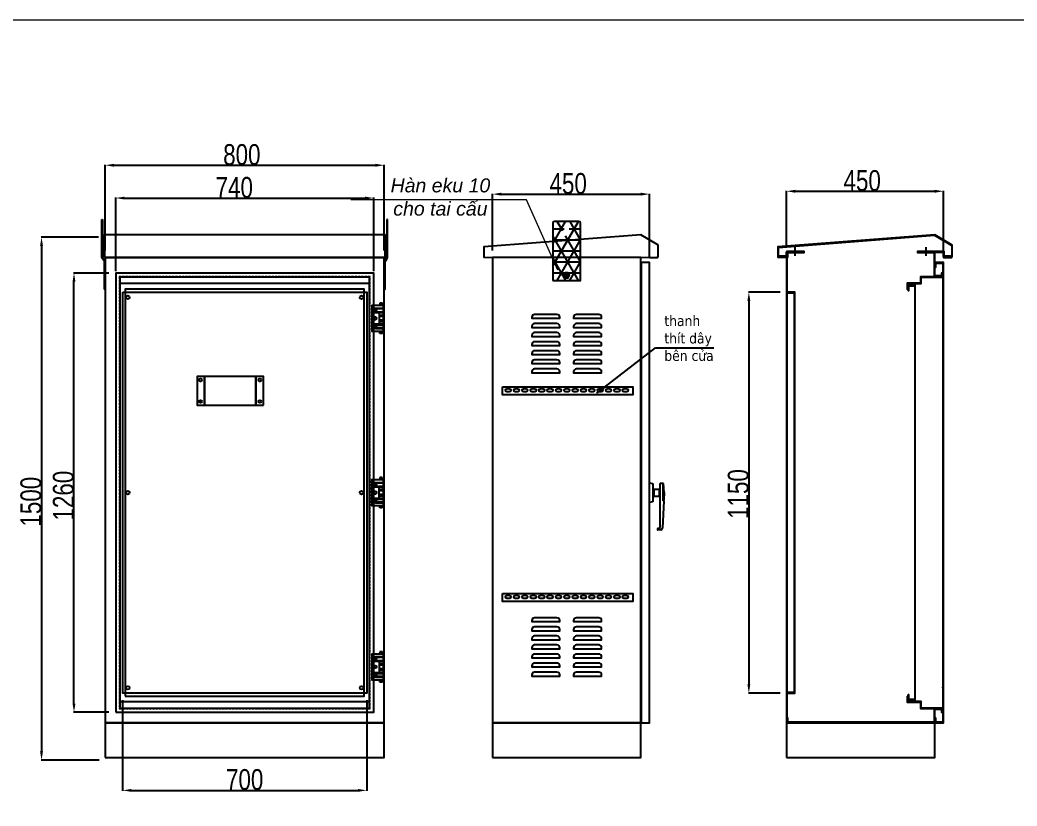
# Model space of a CAD drawing. Header units: inches. Extents: x 21 to 136330, y 8 to 58290.
# Drawn here: x 4454 to 7314, y 33425 to 35680 of the extents above; entities that cross this region are included whole.
import ezdxf
from ezdxf.enums import TextEntityAlignment as Align

# ---------------------------------------------------------------- set-up
doc = ezdxf.new("R2010")
doc.units = ezdxf.units.IN
doc.header["$MEASUREMENT"] = 0
doc.linetypes.add('EPL_DASH', pattern=[1, 0.5, -0.5])
doc.linetypes.add('HIDDEN', pattern=[9.525, 6.35, -3.175])
for name, color, linetype, lineweight in [('0 TĂNG CỨNG', 7, 'Continuous', 15), ('@.0.DM. NÉT ĐỨT', 8, 'HIDDEN', 9), ('ME-DIM', 8, 'Continuous', 13)]:
    doc.layers.add(name, color=color, linetype=linetype, lineweight=lineweight)
for name, color, linetype, transparency in [('@.0.DM. KÍCH THƯỚC', 8, 'Continuous', 0.2), ('@.0.DM. KÍCH THƯỚC @ 1', 8, 'Continuous', 0.2), ('@.DM. KÍCH THƯỚC', 8, 'Continuous', 0.2), ('@.DM. KÍCH THƯỚC @ 1', 8, 'Continuous', 0.2)]:
    doc.layers.add(name, color=color, linetype=linetype, transparency=transparency)
for name, color, linetype in [('@.0.DM. NÉT CHÍNH', 7, 'Continuous'), ('DIM', 96, 'Continuous'), ('equipments-cont.', 140, 'Continuous'), ('Text', 4, 'Continuous')]:
    doc.layers.add(name, color=color, linetype=linetype)
doc.styles.add('ARIAL', font='arial.ttf')
doc.styles.add('Note Text (ISO)', font='tahoma.ttf')
doc.styles.add('roman', font='roman.shx', dxfattribs={"width": 0.8})
doc.styles.add('Tahoma (Input Text)', font='tahoma.ttf')
doc.styles.add('TEXT-ELECTRICAL', font='')
doc.styles.get('TEXT-ELECTRICAL').set_extended_font_data('.VnArial NarrowH')
doc.dimstyles.new('Kích thước Duy Mạnh', dxfattribs={"dimtxt": 30, "dimasz": 25, "dimexe": 1.25, "dimexo": 20, "dimtad": 1, "dimdec": 1, "dimtxsty": 'roman', "dimcen": 2.5, "dimclrd": 8, "dimclre": 8, "dimclrt": 2, "dimadec": 0, "dimazin": 0, "dimtfac": 1, "dimtdec": 1, "dimtix": 1, "dimtmove": 0, "dimatfit": 3, "dimfxl": 1, "dimtfillclr": 1, "dimarcsym": 0})
doc.dimstyles.new('ME DIM 1-20', dxfattribs={"dimscale": 20, "dimtxt": 2, "dimasz": 1, "dimexe": 0.5, "dimexo": 0.5, "dimgap": 0.5, "dimtad": 1, "dimdec": 0, "dimzin": 0, "dimdsep": 46, "dimtxsty": 'TEXT-ELECTRICAL', "dimblk": 'OBLIQUE', "dimcen": 0, "dimdle": 0.5, "dimclrd": 256, "dimclre": 256, "dimclrt": 256, "dimadec": 0, "dimazin": 0, "dimtfac": 1, "dimtdec": 0, "dimtix": 1, "dimtofl": 0, "dimtmove": 0, "dimatfit": 3, "dimfxl": 1, "dimtolj": 1, "dimtzin": 0, "dimlwd": -1, "dimlwe": -1, "dimarcsym": 0})

# ---------------------------------------------------------------- blocks, each defined once
blk = doc.blocks.new('KHUNG KT1')
at = {"color": 7}
blk.add_lwpolyline([(0, 0), (7128, 0), (7128, -5040), (0, -5040)], close=True, dxfattribs=at)
at = {"color": 1, "style": 'Tahoma (Input Text)', "flags": 8}
for tag, p in [('#01', (328.9, -4851.1)), ('#03', (1514.7, -4846.3)), ('#05', (2819, -4851.1)), ('#07', (4424, -4851.1)), ('#09', (5172.9, -4851.1)), ('#02', (189.8, -4995.1)), ('#04', (1755.3, -4995.1)), ('#06', (2727.8, -4995.1)), ('#08', (4382.7, -4995.1)), ('#10', (5172.9, -4995.1))]:
    blk.add_attdef(tag, p, '', height=60, dxfattribs=at)
blk.add_attdef('#11', text='', height=60, dxfattribs=at).set_placement((6996, -4961.6), align=Align.CENTER)
at = {"layer": '0 TĂNG CỨNG', "color": 1, "style": 'ARIAL'}
blk.add_attdef('#12', (852.8, -4987.6), '', height=60, dxfattribs=at)
blk = doc.blocks.new('*D514')
at = {"layer": '@.DM. KÍCH THƯỚC', "color": 8, "lineweight": -2, "transparency": 16777216}
for p, q in [((4708.5, 34953.7), (4607.7, 34953.7)), ((4708.5, 33693.8), (4607.7, 33693.8))]:
    blk.add_line(p, q, dxfattribs=at)
at = {"layer": '@.DM. KÍCH THƯỚC', "lineweight": -2, "transparency": 16777216}
blk.add_line((4608.9, 33718.8), (4608.9, 34928.7), dxfattribs=at)
at = {"layer": '@.DM. KÍCH THƯỚC', "transparency": 16777216}
for points in [[(4604.8, 34928.7), (4613.1, 34928.7), (4608.9, 34953.7)], [(4604.8, 33718.8), (4613.1, 33718.8), (4608.9, 33693.8)]]:
    blk.add_solid(points, dxfattribs=at)
at = {"layer": 'Defpoints', "color": 0, "transparency": 16777216}
for p in [(4608.9, 34953.7), (4728.5, 34953.7), (4728.5, 33693.8)]:
    blk.add_point(p, dxfattribs=at)
at = {"layer": '@.DM. KÍCH THƯỚC', "color": 2, "transparency": 16777216, "insert": (4548.3, 34243.7), "char_height": 60, "attachment_point": 1, "rotation": 90, "style": 'roman'}
blk.add_mtext('1260', dxfattribs=at)
blk = doc.blocks.new('*D515')
at = {"layer": '@.DM. KÍCH THƯỚC', "color": 8, "lineweight": -2, "transparency": 16777216}
for p, q in [((4728.6, 34958.7), (4728.6, 35169.9)), ((5468.5, 34958.7), (5468.5, 35169.9))]:
    blk.add_line(p, q, dxfattribs=at)
at = {"layer": '@.DM. KÍCH THƯỚC', "lineweight": -2, "transparency": 16777216}
blk.add_line((4753.6, 35168.7), (5443.5, 35168.7), dxfattribs=at)
at = {"layer": '@.DM. KÍCH THƯỚC', "transparency": 16777216}
for points in [[(4753.6, 35172.8), (4753.6, 35164.5), (4728.6, 35168.7)], [(5443.5, 35172.8), (5443.5, 35164.5), (5468.5, 35168.7)]]:
    blk.add_solid(points, dxfattribs=at)
at = {"layer": 'Defpoints', "color": 0, "transparency": 16777216}
for p in [(5468.5, 35168.7), (4728.6, 34938.7), (5468.5, 34938.7)]:
    blk.add_point(p, dxfattribs=at)
at = {"layer": '@.DM. KÍCH THƯỚC', "color": 2, "transparency": 16777216, "insert": (5015.1, 35229.3), "char_height": 60, "attachment_point": 1, "style": 'roman'}
blk.add_mtext('740', dxfattribs=at)
blk = doc.blocks.new('*D519')
at = {"layer": '@.DM. KÍCH THƯỚC', "color": 8, "lineweight": -2, "transparency": 16777216}
for p, q in [((4679, 35056.3), (4514.6, 35056.3)), ((4681.6, 33556.4), (4514.6, 33556.4))]:
    blk.add_line(p, q, dxfattribs=at)
at = {"layer": '@.DM. KÍCH THƯỚC', "lineweight": -2, "transparency": 16777216}
blk.add_line((4515.8, 35031.3), (4515.8, 33581.4), dxfattribs=at)
at = {"layer": '@.DM. KÍCH THƯỚC', "transparency": 16777216}
for points in [[(4511.6, 35031.3), (4520, 35031.3), (4515.8, 35056.3)], [(4511.6, 33581.4), (4520, 33581.4), (4515.8, 33556.4)]]:
    blk.add_solid(points, dxfattribs=at)
at = {"layer": 'Defpoints', "color": 0, "transparency": 16777216}
for p in [(4699, 35056.3), (4515.8, 33556.4), (4701.6, 33556.4)]:
    blk.add_point(p, dxfattribs=at)
at = {"layer": '@.DM. KÍCH THƯỚC', "color": 2, "transparency": 16777216, "insert": (4455.2, 34226.3), "char_height": 60, "attachment_point": 1, "rotation": 90, "style": 'roman'}
blk.add_mtext('1500', dxfattribs=at)
blk = doc.blocks.new('*D520')
at = {"layer": '@.DM. KÍCH THƯỚC', "color": 8, "lineweight": -2, "transparency": 16777216}
for p, q in [((4698.5, 35018.7), (4698.5, 35264.1)), ((5498.5, 35018.7), (5498.5, 35264.1))]:
    blk.add_line(p, q, dxfattribs=at)
at = {"layer": '@.DM. KÍCH THƯỚC', "lineweight": -2, "transparency": 16777216}
blk.add_line((4723.5, 35262.8), (5473.5, 35262.8), dxfattribs=at)
at = {"layer": '@.DM. KÍCH THƯỚC', "transparency": 16777216}
for points in [[(4723.5, 35267), (4723.5, 35258.7), (4698.5, 35262.8)], [(5473.5, 35267), (5473.5, 35258.7), (5498.5, 35262.8)]]:
    blk.add_solid(points, dxfattribs=at)
at = {"layer": 'Defpoints', "color": 0, "transparency": 16777216}
for p in [(5498.5, 35262.8), (4698.5, 34998.7), (5498.5, 34998.7)]:
    blk.add_point(p, dxfattribs=at)
at = {"layer": '@.DM. KÍCH THƯỚC', "color": 2, "transparency": 16777216, "insert": (5036.8, 35323.4), "char_height": 60, "attachment_point": 1, "style": 'roman'}
blk.add_mtext('800', dxfattribs=at)
blk = doc.blocks.new('*D521')
at = {"layer": '@.DM. KÍCH THƯỚC', "color": 8, "lineweight": -2, "transparency": 16777216}
for p, q in [((6634.4, 34898.7), (6543.5, 34898.7)), ((6634.4, 33748.7), (6543.5, 33748.7))]:
    blk.add_line(p, q, dxfattribs=at)
at = {"layer": '@.DM. KÍCH THƯỚC', "lineweight": -2, "transparency": 16777216}
blk.add_line((6544.7, 34873.7), (6544.7, 33773.7), dxfattribs=at)
at = {"layer": '@.DM. KÍCH THƯỚC', "transparency": 16777216}
for points in [[(6540.5, 34873.7), (6548.9, 34873.7), (6544.7, 34898.7)], [(6540.5, 33773.7), (6548.9, 33773.7), (6544.7, 33748.7)]]:
    blk.add_solid(points, dxfattribs=at)
at = {"layer": 'Defpoints', "color": 0, "transparency": 16777216}
for p in [(6654.4, 34898.7), (6544.7, 33748.7), (6654.4, 33748.7)]:
    blk.add_point(p, dxfattribs=at)
at = {"layer": '@.DM. KÍCH THƯỚC', "color": 2, "transparency": 16777216, "insert": (6484.1, 34248.3), "char_height": 60, "attachment_point": 1, "rotation": 90, "style": 'roman'}
blk.add_mtext('1150', dxfattribs=at)
blk = doc.blocks.new('*D489')
at = {"layer": '@.DM. KÍCH THƯỚC', "color": 8, "lineweight": -2, "transparency": 16777216}
for p, q in [((6652.9, 35032.2), (6652.9, 35189.5)), ((7102.9, 35000.7), (7102.9, 35189.5))]:
    blk.add_line(p, q, dxfattribs=at)
at = {"layer": '@.DM. KÍCH THƯỚC', "lineweight": -2, "transparency": 16777216}
blk.add_line((6677.9, 35188.2), (7077.9, 35188.2), dxfattribs=at)
at = {"layer": '@.DM. KÍCH THƯỚC', "transparency": 16777216}
for points in [[(6677.9, 35192.4), (6677.9, 35184.1), (6652.9, 35188.2)], [(7077.9, 35192.4), (7077.9, 35184.1), (7102.9, 35188.2)]]:
    blk.add_solid(points, dxfattribs=at)
at = {"layer": 'Defpoints', "color": 0, "transparency": 16777216}
for p in [(7102.9, 35188.2), (6652.9, 35012.2), (7102.9, 34980.7)]:
    blk.add_point(p, dxfattribs=at)
at = {"layer": '@.DM. KÍCH THƯỚC', "color": 2, "transparency": 16777216, "insert": (6816.2, 35248.8), "char_height": 60, "attachment_point": 1, "style": 'roman'}
blk.add_mtext('450', dxfattribs=at)
blk = doc.blocks.new('*D490')
at = {"layer": '@.DM. KÍCH THƯỚC', "color": 8, "lineweight": -2, "transparency": 16777216}
for p, q in [((5809.6, 35018.7), (5809.6, 35181.3)), ((6259.6, 35000.7), (6259.6, 35181.3))]:
    blk.add_line(p, q, dxfattribs=at)
at = {"layer": '@.DM. KÍCH THƯỚC', "lineweight": -2, "transparency": 16777216}
blk.add_line((5834.6, 35180), (6234.6, 35180), dxfattribs=at)
at = {"layer": '@.DM. KÍCH THƯỚC', "transparency": 16777216}
for points in [[(5834.6, 35184.2), (5834.6, 35175.8), (5809.6, 35180)], [(6234.6, 35184.2), (6234.6, 35175.8), (6259.6, 35180)]]:
    blk.add_solid(points, dxfattribs=at)
at = {"layer": 'Defpoints', "color": 0, "transparency": 16777216}
for p in [(6259.6, 35180), (5809.6, 34998.7), (6259.6, 34980.7)]:
    blk.add_point(p, dxfattribs=at)
at = {"layer": '@.DM. KÍCH THƯỚC', "color": 2, "transparency": 16777216, "insert": (5972.9, 35240.6), "char_height": 60, "attachment_point": 1, "style": 'roman'}
blk.add_mtext('450', dxfattribs=at)
blk = doc.blocks.new('*D588')
at = {"layer": '@.DM. KÍCH THƯỚC', "color": 8, "lineweight": -2, "transparency": 16777216}
for p, q in [((4748.5, 33728.7), (4748.5, 33468.3)), ((5448.5, 33728.7), (5448.5, 33468.3))]:
    blk.add_line(p, q, dxfattribs=at)
at = {"layer": '@.DM. KÍCH THƯỚC', "lineweight": -2, "transparency": 16777216}
blk.add_line((4773.5, 33469.6), (5423.5, 33469.6), dxfattribs=at)
at = {"layer": '@.DM. KÍCH THƯỚC', "transparency": 16777216}
for points in [[(4773.5, 33473.7), (4773.5, 33465.4), (4748.5, 33469.6)], [(5423.5, 33473.7), (5423.5, 33465.4), (5448.5, 33469.6)]]:
    blk.add_solid(points, dxfattribs=at)
at = {"layer": 'Defpoints', "color": 0, "transparency": 16777216}
for p in [(4748.5, 33748.7), (5448.5, 33748.7), (5448.5, 33469.6)]:
    blk.add_point(p, dxfattribs=at)
at = {"layer": '@.DM. KÍCH THƯỚC', "color": 2, "transparency": 16777216, "insert": (5098.5, 33500.2), "char_height": 60, "attachment_point": 5, "style": 'roman'}
blk.add_mtext('700', dxfattribs=at)
blk = doc.blocks.new('HL011-1-6')
at = {"color": 8}
for p, q in [((29.5, 81), (22.5, 81)), ((22.5, 81), (22.5, 78)), ((23.5, 78), (22.5, 78)), ((23.5, 75), (22.5, 75)), ((23.5, 75), (23.5, 78)), ((29.5, 78), (28.5, 78)), ((28.5, 75), (28.5, 78)), ((28.5, 75), (29.5, 75)), ((29.5, 78), (29.5, 81)), ((11, 56), (11, 54)), ((11, 56), (32, 56)), ((20, 54), (20, 21)), ((20, 47), (32, 47)), ((32, 42.5), (20, 42.5)), ((32, 32.5), (20, 32.5)), ((22.5, 56), (22.5, 54)), ((23.1, 47), (24, 44)), ((23.1, 28), (24, 31)), ((24, 44), (28, 44)), ((24, 31), (28, 31)), ((28.9, 47), (28, 44)), ((28.9, 28), (28, 31)), ((29.5, 54), (29.5, 56)), ((11, 21), (11, 19)), ((11, 19), (32, 19)), ((20, 28), (32, 28)), ((22.5, 19), (22.5, 21)), ((23.5, 0), (22.5, 0)), ((23.5, 0), (23.5, -3)), ((28.5, 0), (28.5, -3)), ((28.5, 0), (29.5, 0)), ((29.5, 21), (29.5, 19)), ((22.5, -6), (22.5, -3)), ((23.5, -3), (22.5, -3)), ((29.5, -6), (22.5, -6)), ((29.5, -3), (28.5, -3)), ((29.5, -3), (29.5, -6))]:
    blk.add_line(p, q, dxfattribs=at)
for points in [[(32, 19), (32, 0), (0, 0), (0, 75), (32, 75), (32, 56)], [(32, 28), (32, 21), (3, 21), (3, 54), (32, 54), (32, 47)], [(32, 42.5), (32, 32.5)]]:
    blk.add_lwpolyline(points, dxfattribs=at)
for points in [[(10, 67), (32, 67), (32, 65), (10, 65)], [(10, 8), (32, 8), (32, 10), (10, 10)]]:
    blk.add_lwpolyline(points, close=True, dxfattribs=at)
for centre in [(5.5, 62.5), (5.5, 37.5), (5.5, 12.5)]:
    blk.add_circle(centre, 3, dxfattribs=at)
blk = doc.blocks.new('Tai cau - 1')
h = blk.add_hatch(color=8)
h.paths.add_polyline_path([(-7.5, 200), (-10, 200), (-10, 182.5), (-7.5, 182.5)])
h.paths.add_polyline_path([(-7.5, 157.5), (-10, 157.5), (-10, 89.6), (-2.5, 79.6), (-2.5, 0), (0, 0), (0, 80), (-7.5, 90.4)])
at = {"color": 8}
for p, q in [((-10, 200), (-7.5, 200)), ((-10, 89.6), (-10, 200)), ((-7.5, 200), (-7.5, 90.4)), ((-2.5, 79.6), (-10, 89.6))]:
    blk.add_line(p, q, dxfattribs=at)
at = {"color": 2}
blk.add_lwpolyline([(-10, 182.5), (-7.5, 182.5), (-7.5, 157.5), (-10, 157.5)], close=True, dxfattribs=at)
at = {"color": 8}
blk.add_lwpolyline([(-7.5, 90.4), (0, 80), (0, 0), (-2.5, 0), (-2.5, 79.6)], dxfattribs=at)
blk = doc.blocks.new('TV-HTS4')
at = {"layer": 'equipments-cont.'}
for p, q in [((12, 10), (10, 12)), ((12, 10), (28, 10)), ((12, 10), (12, -10)), ((28, 10), (30, 12)), ((28, 10), (28, -10)), ((40, 26.4), (32, 26.4)), ((39, -21), (39, 26.4)), ((42, 0), (40, 26.4)), ((42, 0), (41.1, -21)), ((12, -10), (10, -12)), ((12, -10), (28, -10)), ((28, -10), (30, -12)), ((40.9, -24), (37.1, -102.1)), ((39, -23.5), (39, -21)), ((40.4, -23.5), (39, -23.5)), ((40.6, -21.5), (39.5, -21.5)), ((22.5, -104.3), (22.5, -106)), ((28, -102.4), (23.3, -103.3)), ((32.1, -107), (23.5, -107))]:
    blk.add_line(p, q, dxfattribs=at)
blk.add_lwpolyline([(0, 28.5), (8.5, 26.4, -0.344151), (10, 24.4), (10, -24.4, -0.344151), (8.5, -26.4), (0, -28.5)], format="xyb", close=True, dxfattribs=at)
blk.add_lwpolyline([(30, 24.4), (30, -100)], dxfattribs=at)
for centre, radius, start, end in [((32, 24.4), 2, 90, 180), ((39.5, -21), 0.5, 180, 270), ((40.4, -24), 0.5, 357.4899, 90), ((40.6, -21), 0.5, 270, 357.4899), ((23.5, -104.3), 1, 101.3099, 180), ((23.5, -106), 1, 180, 270), ((27.5, -100), 2.5, 281.3099, 0), ((32.1, -102), 5, 270, 358.5193)]:
    blk.add_arc(centre, radius, start, end, dxfattribs=at)
blk = doc.blocks.new('bl10')
h = blk.add_hatch()
h.set_pattern_fill('ANGLE', color=256, scale=0.5, style=0)
h.set_pattern_definition([(0, (-95209.8878, -16108.5042), (0, 3.4925), [2.54, -0.9525]), (90, (-95209.8878, -16108.5042), (-3.4925, 2e-16), [2.54, -0.9525])])
edge = h.paths.add_edge_path(flags=16)
edge.add_arc((0, 7.4), 5, 0, 360)
h.paths.add_polyline_path([(-4.2, 14.7), (-8.5, 7.4), (-4.2, 0), (4.2, 0), (8.5, 7.4), (4.2, 14.7)])
h = blk.add_hatch()
h.set_pattern_fill('DOTS', color=256, style=0)
h.set_pattern_definition([(0, (-95209.8878, -16108.5042), (0.79375, 1.5875), [0, -1.5875])])
edge = h.paths.add_edge_path()
edge.add_arc((0, 7.4), 5, 0, 360)
at = {"color": 252}
for p, q in [((-0.5, 7.4), (0.5, 7.4)), ((0, 6.9), (0, 7.9))]:
    blk.add_line(p, q, dxfattribs=at)
blk.add_lwpolyline([(-4.2, 14.7), (-8.5, 7.4), (-4.2, 0), (4.2, 0), (8.5, 7.4), (4.2, 14.7)], close=True)
blk.add_circle((0, 7.4), 5)
blk = doc.blocks.new('_Oblique')
at = {"color": 0, "linetype": 'ByBlock', "lineweight": -2}
blk.add_line((-0.5, -0.5), (0.5, 0.5), dxfattribs=at)
blk = doc.blocks.new('*U68')
blk.add_circle((-11.5, 10), 1.5)
at = {"layer": '@.0.DM. NÉT CHÍNH'}
for p, q in [((-3, 82), (-21.5, 82)), ((-21.5, 82), (-21.5, 0)), ((-3, 82), (0, 82)), ((0, 0), (0, 82)), ((1.5, 82), (0, 82)), ((145.7, 82), (1.5, 82)), ((145.7, 82), (147.2, 82)), ((147.2, 82), (147.2, 0)), ((147.2, 82), (150.2, 82)), ((168.7, 82), (150.2, 82)), ((168.7, 0), (168.7, 82)), ((-21.5, 0), (-3, 0)), ((1.5, 0), (145.7, 0)), ((145.7, 0), (147.2, 0)), ((150.2, 0), (147.2, 0)), ((150.2, 0), (168.7, 0))]:
    blk.add_line(p, q, dxfattribs=at)
at = {"layer": '@.0.DM. NÉT CHÍNH', "color": 8}
for p, q in [((0, 82), (0, 0)), ((147.2, 0), (147.2, 82))]:
    blk.add_line(p, q, dxfattribs=at)
at = {"layer": '@.0.DM. NÉT CHÍNH'}
for points in [[(168.7, 0), (168.7, 82), (-21.5, 82), (-21.5, 0)], [(147.2, 0), (147.2, 82), (0, 82), (0, 0)]]:
    blk.add_lwpolyline(points, close=True, dxfattribs=at)
for centre in [(-11.5, 72), (158.7, 72), (-11.5, 10), (158.7, 10)]:
    blk.add_circle(centre, 4, dxfattribs=at)
blk = doc.blocks.new('A$C7B5F0327')
at = {"color": 253}
for p, q in [((4, 8), (12, 8)), ((4, 0), (12, 0))]:
    blk.add_line(p, q, dxfattribs=at)
for centre, start, end in [((4, 4), 90, 270), ((12, 4), 270, 90)]:
    blk.add_arc(centre, 4, start, end, dxfattribs=at)
blk = doc.blocks.new('*U222')
at = {"layer": 'DIM', "color": 7, "linetype": 'EPL_DASH', "xscale": -1}
blk.add_blockref('A$C7B5F0327', (8, -4), dxfattribs=at)
blk = doc.blocks.new('*U223')
at = {"layer": '@.DM. KÍCH THƯỚC', "color": 0, "linetype": 'ByBlock', "lineweight": -2, "transparency": 16777216}
for p in [(0, 0), (24, 0), (48, 0), (72, 0), (96, 0), (120, 0), (144, 0), (168, 0), (192, 0), (216, 0), (240, 0), (264, 0), (288, 0), (312, 0), (336, 0)]:
    blk.add_blockref('*U222', p, dxfattribs=at)
blk = doc.blocks.new('*U224')
at = {"layer": 'DIM', "color": 7, "linetype": 'EPL_DASH', "xscale": -1}
blk.add_blockref('A$C7B5F0327', (8, -4), dxfattribs=at)
blk = doc.blocks.new('*U225')
at = {"layer": '@.DM. KÍCH THƯỚC', "color": 0, "linetype": 'ByBlock', "lineweight": -2, "transparency": 16777216}
for p in [(0, 0), (24, 0), (48, 0), (72, 0), (96, 0), (120, 0), (144, 0), (168, 0), (192, 0), (216, 0), (240, 0), (264, 0), (288, 0), (312, 0), (336, 0)]:
    blk.add_blockref('*U224', p, dxfattribs=at)

msp = doc.modelspace()

# ---------------------------------------------------------------- hatches: boundary and pattern name
h = msp.add_hatch()
h.set_pattern_fill('NET3', color=252, scale=10, style=0)
h.set_pattern_definition([(0, (-89203.422, 18824.8), (0, 31.75), []), (60, (-89203.422, 18824.8), (-27.496307, 15.875), []), (120, (-89203.422, 18824.8), (-27.496307, -15.875), [])])
edge = h.paths.add_edge_path()
edge.add_line((5982.1321, 34932.2178), (6062.1321, 34932.2178))
edge.add_line((6062.1321, 34932.2178), (6062.1321, 35096.6849))
edge.add_arc((6057.1321, 35096.6849), 5, 0, 90)
edge.add_line((6057.1321, 35101.6849), (5987.1321, 35101.6849))
edge.add_arc((5987.1321, 35096.6849), 5, 90, 180)
edge.add_line((5982.1321, 35096.6849), (5982.1321, 34932.2178))
edge = h.paths.add_edge_path(flags=16)
edge.add_arc((6022.1321, 35071.6849), 11.5, 0, 360)
h.paths.add_polyline_path([(6017.8821, 34954.579), (6013.6321, 34947.2178), (6017.8821, 34939.8566), (6026.3821, 34939.8566), (6030.6321, 34947.2178), (6026.3821, 34954.579)], flags=16)
edge = h.paths.add_edge_path(flags=0)
edge.add_arc((6022.1321, 34947.2178), 5, 0, 360)
edge = h.paths.add_edge_path(flags=0)
edge.add_line((6022.1321, 34946.7178), (6022.1321, 34947.7178))
edge = h.paths.add_edge_path(flags=0)
edge.add_line((6021.6321, 34947.2178), (6022.6321, 34947.2178))

# ---------------------------------------------------------------- linework, layer by layer
at = {"color": 252}
msp.add_lwpolyline([(5982.1321, 34932.2178), (6062.1321, 34932.2178), (6062.1321, 35096.6849, 0.414213562), (6057.1321, 35101.6849), (5987.1321, 35101.6849, 0.414213562), (5982.1321, 35096.6849)], format="xyb", close=True, dxfattribs=at)
at = {"color": 2}
for points in [[(5994.1339, 34834.7178), (5930.1339, 34834.7178, 0.414213562), (5922.1339, 34826.7178), (5922.1339, 34823.7178), (6002.1339, 34823.7178), (6002.1339, 34826.7178, 0.414213562)], [(5994.1339, 34808.7178), (5930.1339, 34808.7178, 0.414213562), (5922.1339, 34800.7178), (5922.1339, 34797.7178), (6002.1339, 34797.7178), (6002.1339, 34800.7178, 0.414213562)], [(6114.1339, 34834.7178), (6050.1339, 34834.7178, 0.414213562), (6042.1339, 34826.7178), (6042.1339, 34823.7178), (6122.1339, 34823.7178), (6122.1339, 34826.7178, 0.414213562)], [(6114.1339, 34808.7178), (6050.1339, 34808.7178, 0.414213562), (6042.1339, 34800.7178), (6042.1339, 34797.7178), (6122.1339, 34797.7178), (6122.1339, 34800.7178, 0.414213562)], [(5994.1339, 34782.7178), (5930.1339, 34782.7178, 0.414213562), (5922.1339, 34774.7178), (5922.1339, 34771.7178), (6002.1339, 34771.7178), (6002.1339, 34774.7178, 0.414213562)], [(6114.1339, 34782.7178), (6050.1339, 34782.7178, 0.414213562), (6042.1339, 34774.7178), (6042.1339, 34771.7178), (6122.1339, 34771.7178), (6122.1339, 34774.7178, 0.414213562)], [(5994.1339, 34756.7178), (5930.1339, 34756.7178, 0.414213562), (5922.1339, 34748.7178), (5922.1339, 34745.7178), (6002.1339, 34745.7178), (6002.1339, 34748.7178, 0.414213562)], [(6114.1339, 34756.7178), (6050.1339, 34756.7178, 0.414213562), (6042.1339, 34748.7178), (6042.1339, 34745.7178), (6122.1339, 34745.7178), (6122.1339, 34748.7178, 0.414213562)], [(5994.1339, 34730.7178), (5930.1339, 34730.7178, 0.414213562), (5922.1339, 34722.7178), (5922.1339, 34719.7178), (6002.1339, 34719.7178), (6002.1339, 34722.7178, 0.414213562)], [(6114.1339, 34730.7178), (6050.1339, 34730.7178, 0.414213562), (6042.1339, 34722.7178), (6042.1339, 34719.7178), (6122.1339, 34719.7178), (6122.1339, 34722.7178, 0.414213562)], [(5994.1339, 34704.7178), (5930.1339, 34704.7178, 0.414213562), (5922.1339, 34696.7178), (5922.1339, 34693.7178), (6002.1339, 34693.7178), (6002.1339, 34696.7178, 0.414213562)], [(6114.1339, 34704.7178), (6050.1339, 34704.7178, 0.414213562), (6042.1339, 34696.7178), (6042.1339, 34693.7178), (6122.1339, 34693.7178), (6122.1339, 34696.7178, 0.414213562)], [(5994.1339, 34678.7178), (5930.1339, 34678.7178, 0.414213562), (5922.1339, 34670.7178), (5922.1339, 34667.7178), (6002.1339, 34667.7178), (6002.1339, 34670.7178, 0.414213562)], [(6114.1339, 34678.7178), (6050.1339, 34678.7178, 0.414213562), (6042.1339, 34670.7178), (6042.1339, 34667.7178), (6122.1339, 34667.7178), (6122.1339, 34670.7178, 0.414213562)], [(5994.1339, 33964.7178), (5930.1339, 33964.7178, 0.414213562), (5922.1339, 33956.7178), (5922.1339, 33953.7178), (6002.1339, 33953.7178), (6002.1339, 33956.7178, 0.414213562)], [(6114.1339, 33964.7178), (6050.1339, 33964.7178, 0.414213562), (6042.1339, 33956.7178), (6042.1339, 33953.7178), (6122.1339, 33953.7178), (6122.1339, 33956.7178, 0.414213562)], [(5994.1339, 33938.7178), (5930.1339, 33938.7178, 0.414213562), (5922.1339, 33930.7178), (5922.1339, 33927.7178), (6002.1339, 33927.7178), (6002.1339, 33930.7178, 0.414213562)], [(6114.1339, 33938.7178), (6050.1339, 33938.7178, 0.414213562), (6042.1339, 33930.7178), (6042.1339, 33927.7178), (6122.1339, 33927.7178), (6122.1339, 33930.7178, 0.414213562)], [(5994.1339, 33912.7178), (5930.1339, 33912.7178, 0.414213562), (5922.1339, 33904.7178), (5922.1339, 33901.7178), (6002.1339, 33901.7178), (6002.1339, 33904.7178, 0.414213562)], [(6114.1339, 33912.7178), (6050.1339, 33912.7178, 0.414213562), (6042.1339, 33904.7178), (6042.1339, 33901.7178), (6122.1339, 33901.7178), (6122.1339, 33904.7178, 0.414213562)], [(5994.1339, 33886.7178), (5930.1339, 33886.7178, 0.414213562), (5922.1339, 33878.7178), (5922.1339, 33875.7178), (6002.1339, 33875.7178), (6002.1339, 33878.7178, 0.414213562)], [(6114.1339, 33886.7178), (6050.1339, 33886.7178, 0.414213562), (6042.1339, 33878.7178), (6042.1339, 33875.7178), (6122.1339, 33875.7178), (6122.1339, 33878.7178, 0.414213562)], [(5994.1339, 33860.7178), (5930.1339, 33860.7178, 0.414213562), (5922.1339, 33852.7178), (5922.1339, 33849.7178), (6002.1339, 33849.7178), (6002.1339, 33852.7178, 0.414213562)], [(5994.1339, 33834.7178), (5930.1339, 33834.7178, 0.414213562), (5922.1339, 33826.7178), (5922.1339, 33823.7178), (6002.1339, 33823.7178), (6002.1339, 33826.7178, 0.414213562)], [(6114.1339, 33860.7178), (6050.1339, 33860.7178, 0.414213562), (6042.1339, 33852.7178), (6042.1339, 33849.7178), (6122.1339, 33849.7178), (6122.1339, 33852.7178, 0.414213562)], [(6114.1339, 33834.7178), (6050.1339, 33834.7178, 0.414213562), (6042.1339, 33826.7178), (6042.1339, 33823.7178), (6122.1339, 33823.7178), (6122.1339, 33826.7178, 0.414213562)], [(5994.1339, 33808.7178), (5930.1339, 33808.7178, 0.414213562), (5922.1339, 33800.7178), (5922.1339, 33797.7178), (6002.1339, 33797.7178), (6002.1339, 33800.7178, 0.414213562)], [(6114.1339, 33808.7178), (6050.1339, 33808.7178, 0.414213562), (6042.1339, 33800.7178), (6042.1339, 33797.7178), (6122.1339, 33797.7178), (6122.1339, 33800.7178, 0.414213562)]]:
    msp.add_lwpolyline(points, format="xyb", close=True, dxfattribs=at)
at = {"layer": '@.0.DM. NÉT CHÍNH'}
for p, q in [((6677.9175, 35002.9672), (6677.9175, 35027.9696)), ((7052.9175, 35002.9672), (7052.9175, 35027.9696)), ((7101.4175, 33763.7178), (7101.4175, 33765.2178))]:
    msp.add_line(p, q, dxfattribs=at)
for points in [[(4696.0403, 34998.6545), (5501.0403, 34998.6545), (5501.0403, 35063.5947), (4696.0403, 35063.5947)], [(6654.4175, 33663.7178), (6654.4175, 35012.2178), (6652.9175, 35012.2178), (6652.9175, 33663.7178)], [(4698.5403, 33663.7178), (5498.5403, 33663.7178), (5498.5403, 34998.6545), (4698.5403, 34998.6545)], [(5809.6321, 33663.7178), (6234.6321, 33663.7178), (6234.6321, 34998.66), (5809.6321, 34998.66)], [(6236.1321, 33663.7178), (6259.6321, 33663.7178), (6259.6321, 34983.7178), (6236.1321, 34983.7178)], [(7101.4175, 34982.2178), (7101.4175, 33665.2178), (7080.9175, 33665.2178), (7080.9175, 33676.7178), (7079.4175, 33676.7178), (7079.4175, 33663.7178), (7102.9175, 33663.7178), (7102.9175, 34983.7178), (7079.4175, 34983.7178), (7079.4175, 34970.7178), (7080.9175, 34970.7178), (7080.9175, 34982.2178)], [(4728.5403, 33693.7178), (5468.5403, 33693.7178), (5468.5403, 34953.6545), (4728.5403, 34953.6545)], [(6999.9175, 34907.7178), (6999.9175, 34923.2178), (7038.4175, 34923.2178), (7038.4175, 34941.7178), (7098.4175, 34941.7178), (7098.4175, 34953.7178), (7096.9175, 34953.7178), (7096.9175, 34943.2178), (7036.9175, 34943.2178), (7036.9175, 34924.7178), (6998.4175, 34924.7178), (6998.4175, 34907.7178)], [(4740.5403, 33705.7178), (5456.5403, 33705.7178), (5456.5403, 34941.6545), (4740.5403, 34941.6545)], [(4740.5403, 33724.2178), (5456.5403, 33724.2178), (5456.5403, 34923.2178), (4740.5403, 34923.2178)], [(4756.0403, 33739.7178), (5441.0403, 33739.7178), (5441.0403, 34907.7178), (4756.0403, 34907.7178)], [(6654.4175, 34898.7178), (6654.4175, 34897.2178), (6674.9175, 34897.2178), (6674.9175, 33750.2178), (6654.4175, 33750.2178), (6654.4175, 33748.7178), (6676.4175, 33748.7178), (6676.4175, 34898.7178)], [(7020.4175, 34917.2178), (7020.4175, 33730.2178), (7003.4175, 33730.2178), (7003.4175, 33743.7178), (7001.9175, 33743.7178), (7001.9175, 33728.7178), (7021.9175, 33728.7178), (7021.9175, 34918.7178), (7001.9175, 34918.7178), (7001.9175, 34903.7178), (7003.4175, 34903.7178), (7003.4175, 34917.2178)], [(6998.4175, 33739.7178), (6998.4175, 33722.7178), (7036.9175, 33722.7178), (7036.9175, 33704.2178), (7096.9175, 33704.2178), (7096.9175, 33693.7178), (7098.4175, 33693.7178), (7098.4175, 33705.7178), (7038.4175, 33705.7178), (7038.4175, 33724.2178), (6999.9175, 33724.2178), (6999.9175, 33739.7178)], [(6656.4175, 33678.7178), (6654.9175, 33678.7178), (6654.9175, 33663.7178), (7077.9175, 33663.7178), (7077.9175, 33702.2178), (7096.4175, 33702.2178), (7096.4175, 33703.7178), (7076.4175, 33703.7178), (7076.4175, 33665.2178), (6656.4175, 33665.2178)], [(4698.5403, 33563.7178), (5498.5403, 33563.7178), (5498.5403, 33663.7178), (4698.5403, 33663.7178)], [(5809.6321, 33563.7178), (6234.6321, 33563.7178), (6234.6321, 33663.7178), (5809.6321, 33663.7178)], [(6652.9175, 33563.7178), (7077.9175, 33563.7178), (7077.9175, 33663.7178), (6652.9175, 33663.7178)]]:
    msp.add_lwpolyline(points, close=True, dxfattribs=at)
for points in [[(5786.1321, 34998.7178), (6259.631, 34998.6568), (6281.631, 34998.6545, 0.414213562), (6284.6313, 35001.6542), (6284.6345, 35031.9556, 0.263446003), (6283.1783, 35034.5282), (6234.6375, 35063.6599), (5784.6321, 35028.7178), (5784.6321, 34998.7178)], [(6651.4175, 35012.2178), (6651.4175, 35003.2178, -0.414213562), (6649.9175, 35001.7178), (6632.9175, 35001.7178), (6632.9175, 35000.2178), (6649.9175, 35000.2178, 0.414213562), (6652.9175, 35003.2178), (6652.9175, 35012.2178, -0.414213562), (6654.4175, 35013.7178), (6702.9175, 35013.7178), (6702.9175, 35015.2178), (6654.4175, 35015.2178, 0.414213562)], [(6656.4175, 35010.7178, -0.414213562), (6657.9175, 35012.2178), (6702.9175, 35012.2178), (6702.9175, 35013.7178), (6657.9175, 35013.7178, 0.414213562), (6654.9175, 35010.7178), (6654.9175, 34998.7178), (6656.4175, 34998.7178)], [(7105.9175, 35000.2178), (7122.9175, 35000.2178), (7122.9175, 35001.7178), (7105.9175, 35001.7178, -0.414213562), (7104.4175, 35003.2178), (7104.4175, 35015.2178), (7027.9175, 35015.2178), (7027.9175, 35013.7178), (7102.9175, 35013.7178), (7102.9175, 35003.2178, 0.414213562)], [(7076.4175, 35010.7178), (7076.4175, 34943.7178), (7096.4175, 34943.7178), (7096.4175, 34945.2178), (7077.9175, 34945.2178), (7077.9175, 35010.7178, 0.414213562), (7074.9175, 35013.7178), (7027.9175, 35013.7178), (7027.9175, 35012.2178), (7074.9175, 35012.2178, -0.414213562)]]:
    msp.add_lwpolyline(points, format="xyb", close=True, dxfattribs=at)
for points in [[(6630.9175, 34998.7178), (6652.9175, 34998.7178), (6652.9175, 35000.2178), (6629.4175, 35000.2178), (6629.4175, 35027.3297), (7077.5617, 35062.1273), (7126.42, 35032.805), (7126.4168, 35001.6543, -0.414213562), (7124.9166, 35000.1545), (7102.9166, 35000.1568), (7102.9165, 34998.6568), (7124.9165, 34998.6545, 0.414213562), (7127.9168, 35001.6542), (7127.9201, 35033.6542), (7077.923, 35063.6599), (6627.9175, 35028.7178), (6627.9175, 34998.718), (6652.9175, 34998.7148)], [(5468.5403, 34852.7178), (5473.0403, 34852.7178, -1), (5473.0403, 34844.7178), (5468.5403, 34844.7178)], [(5468.5403, 34827.7178), (5473.0403, 34827.7178, -1), (5473.0403, 34819.7178), (5468.5403, 34819.7178)], [(5468.5403, 34802.7178), (5473.0403, 34802.7178, -1), (5473.0403, 34794.7178), (5468.5403, 34794.7178)], [(5468.5403, 34352.7178), (5473.0403, 34352.7178, -1), (5473.0403, 34344.7178), (5468.5403, 34344.7178)], [(5468.5403, 34327.7178), (5473.0403, 34327.7178, -1), (5473.0403, 34319.7178), (5468.5403, 34319.7178)], [(5468.5403, 34302.7178), (5473.0403, 34302.7178, -1), (5473.0403, 34294.7178), (5468.5403, 34294.7178)], [(5468.5403, 33852.7178), (5473.0403, 33852.7178, -1), (5473.0403, 33844.7178), (5468.5403, 33844.7178)], [(5468.5403, 33827.7178), (5473.0403, 33827.7178, -1), (5473.0403, 33819.7178), (5468.5403, 33819.7178)], [(5468.5403, 33802.7178), (5473.0403, 33802.7178, -1), (5473.0403, 33794.7178), (5468.5403, 33794.7178)]]:
    msp.add_lwpolyline(points, format="xyb", dxfattribs=at)
at = {"layer": '@.0.DM. NÉT CHÍNH', "color": 6}
msp.add_lwpolyline([(4748.5403, 34898.7178), (5448.5403, 34898.7178), (5448.5403, 33748.7178), (4748.5403, 33748.7178)], close=True, dxfattribs=at)
at = {"layer": '@.0.DM. NÉT CHÍNH', "color": 0}
msp.add_circle((6022.1321, 34947.2178), 6.5, dxfattribs=at)
at = {"layer": '@.0.DM. NÉT CHÍNH'}
for centre in [(4763.5403, 34883.7178), (5433.5403, 34883.7178), (4763.5403, 34323.7178), (5433.5403, 34323.7178), (4763.5403, 33763.7178), (5433.5403, 33763.7178)]:
    msp.add_circle(centre, 5, dxfattribs=at)
at = {"layer": '@.0.DM. NÉT ĐỨT'}
msp.add_lwpolyline([(4738.5403, 33703.7178), (5458.5403, 33703.7178), (5458.5403, 34943.6545), (4738.5403, 34943.6545)], close=True, dxfattribs=at)
at = {"layer": '@.DM. KÍCH THƯỚC'}
for points in [[(5838.3649, 34627.3037), (6211.3978, 34627.3037), (6211.3978, 34603.8111), (5838.3649, 34603.8111)], [(5838.3649, 34034.4991), (6211.3978, 34034.4991), (6211.3978, 34011.0065), (5838.3649, 34011.0065)]]:
    msp.add_lwpolyline(points, close=True, dxfattribs=at)

# ---------------------------------------------------------------- block references
at = {"color": 7}
for name, p in [('Tai cau - 1', (4698.5403, 34907.4261)), ('HL011-1-6', (5464.0403, 34786.2178)), ('HL011-1-6', (5463.4133, 34286.2178)), ('HL011-1-6', (5464.0403, 33786.2178))]:
    msp.add_blockref(name, p, dxfattribs=at)
at = {"color": 7, "xscale": -1}
msp.add_blockref('Tai cau - 1', (5498.5403, 34907.4261), dxfattribs=at)
at = {"color": 252}
msp.add_blockref('bl10', (6022.1321, 34939.8566), dxfattribs=at)
at = {"layer": '0 TĂNG CỨNG', "color": 1, "xscale": 0.8792977987369557, "yscale": 0.8792977987369557, "zscale": 0.8792977987369557}
msp.add_blockref('KHUNG KT1', (1675.9116, 35679.6427), dxfattribs=at)
at = {"layer": '@.0.DM. NÉT CHÍNH'}
msp.add_blockref('*U68', (4983.4706, 34574.9528), dxfattribs=at)
at = {"layer": '@.DM. KÍCH THƯỚC'}
for name, p in [('*U223', (5854.3508, 34617.3037)), ('*U225', (5854.3508, 34024.4991))]:
    msp.add_blockref(name, p, dxfattribs=at)
at = {"layer": 'Text'}
msp.add_blockref('TV-HTS4', (6259.6321, 34323.7178), dxfattribs=at)

# ---------------------------------------------------------------- texts
at = {"color": 7, "insert": (5659.9573, 35138.0496), "char_height": 40, "width": 704.873142, "attachment_point": 5, "style": 'ARIAL'}
msp.add_mtext('{\\fArial|b0|i1|c0|p34;Hàn eku 10\\Pcho tai cẩu\\P }', dxfattribs=at)
at = {"layer": '@.0.DM. KÍCH THƯỚC', "insert": (6302.2595, 34831.6188), "char_height": 30, "width": 269.497697, "attachment_point": 1, "style": 'Note Text (ISO)'}
msp.add_mtext('thanh \\Pthít dây\\Pbên cửa', dxfattribs=at)

# ---------------------------------------------------------------- dimensions: what is measured, and where the dimension line sits
at = {"layer": '@.DM. KÍCH THƯỚC @ 1', "color": 0}
for base, p1, p2, picture, middle in [((5498.5403, 35262.8212), (4698.5403, 34998.6545), (5498.5403, 34998.6545), '*D520', (5098.5403, 35262.8212)), ((6259.6321, 35180.0084), (5809.6321, 34998.7148), (6259.6321, 34980.7178), '*D490', (6034.6321, 35180.0084))]:
    dim = msp.add_linear_dim(base=base, p1=p1, p2=p2, dimstyle='Kích thước Duy Mạnh', override={"dimscale": 1, "dimtxt": 60, "dimdec": 0, "dimclrd": 256, "dimtdec": 0, "dimtix": 1, "dimtofl": 0, "dimtmove": 0, "dimatfit": 1}, dxfattribs=at)
    dim.commit()
    dim.dimension.update_dxf_attribs({"geometry": picture, "text_midpoint": middle, "dimtype": 128})
for base, p1, p2, angle, picture, middle in [((7102.9175, 35188.2211), (6652.9175, 35012.2178), (7102.9175, 34980.7178), 180, '*D489', (6877.9175, 35188.2211)), ((5468.4696, 35168.6814), (4728.611, 34938.7178), (5468.4696, 34938.7178), 180, '*D515', (5076.8634, 35168.6814)), ((4515.8009, 33556.3757), (4699.0403, 35056.2526), (4701.611, 33556.3757), 270, '*D519', (4515.8009, 34306.3142)), ((4608.9235, 34953.6545), (4728.5403, 33693.7885), (4728.5403, 34953.6545), 90, '*D514', (4608.9235, 34323.7178)), ((6544.7033, 33748.7178), (6654.4175, 34898.7178), (6654.4175, 33748.7178), 90, '*D521', (6544.7033, 34323.7178))]:
    dim = msp.add_linear_dim(base=base, p1=p1, p2=p2, angle=angle, dimstyle='Kích thước Duy Mạnh', override={"dimscale": 1, "dimtxt": 60, "dimdec": 0, "dimclrd": 256, "dimtdec": 0, "dimtix": 1, "dimtofl": 0, "dimtmove": 0, "dimatfit": 1}, dxfattribs=at)
    dim.commit()
    dim.dimension.update_dxf_attribs({"geometry": picture, "text_midpoint": middle, "dimtype": 128})
dim = msp.add_linear_dim(base=(5448.5403, 33469.5579), p1=(4748.5403, 33748.7178), p2=(5448.5403, 33748.7178), dimstyle='Kích thước Duy Mạnh', override={"dimscale": 1, "dimtxt": 60, "dimdec": 0, "dimclrd": 256, "dimtdec": 0, "dimtix": 1, "dimtofl": 0, "dimtmove": 0, "dimatfit": 1}, dxfattribs=at)
dim.commit()
dim.dimension.update_dxf_attribs({"geometry": '*D588', "text_midpoint": (5098.5403, 33500.1829)})

# ---------------------------------------------------------------- leaders
at = {"layer": '@.0.DM. KÍCH THƯỚC @ 1', "annotation_type": 0, "has_hookline": 1, "hookline_direction": 0, "text_width": 140.8328}
msp.add_leader([(6108.75, 34609.3651), (6277.2595, 34739.3704), (6302.2595, 34739.3704)], dimstyle='Kích thước Duy Mạnh', override={"dimscale": 1, "dimdec": 0, "dimclrd": 256, "dimtdec": 0}, dxfattribs=at)
at = {"layer": 'ME-DIM'}
msp.add_leader([(5997.1321, 34962.2178), (5906.3889, 35163.444), (5403.0114, 35163.444)], dimstyle='ME DIM 1-20', dxfattribs=at)

doc.saveas('drawing.dxf')
